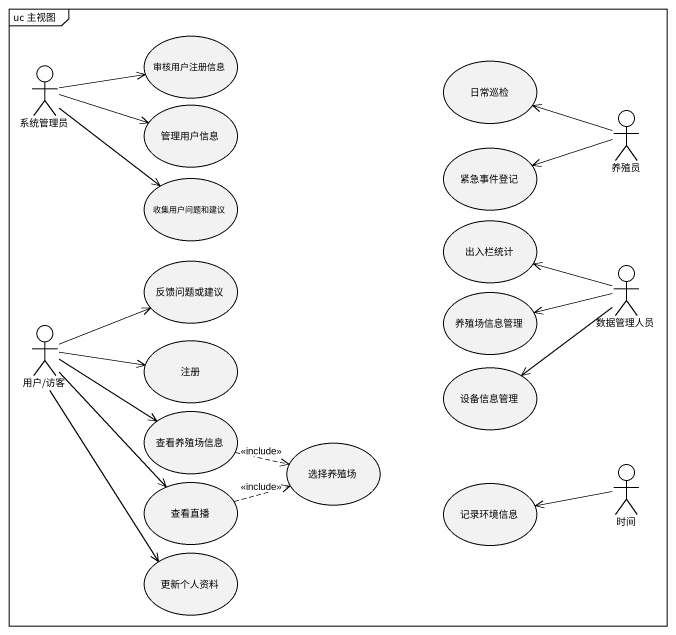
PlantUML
@startuml
mainframe uc 主视图
usecase 审核用户注册信息
actor 系统管理员
usecase 日常巡检
usecase 管理用户信息
actor 养殖员
usecase 紧急事件登记
usecase 收集用户问题和建议
usecase 出入栏统计
usecase 反馈问题或建议
actor 数据管理人员
actor "用户/访客" as 用户_访客
usecase 养殖场信息管理
usecase 注册
usecase 设备信息管理
usecase 查看养殖场信息
usecase 选择养殖场
usecase 查看直播
usecase 记录环境信息
actor 时间
usecase 更新个人资料
系统管理员 -right-> 审核用户注册信息
系统管理员 -right-> 管理用户信息
系统管理员 --> 收集用户问题和建议
养殖员 -left-> 日常巡检
养殖员 -left-> 紧急事件登记
数据管理人员 -left-> 出入栏统计
数据管理人员 -left-> 养殖场信息管理
数据管理人员 --> 设备信息管理
用户_访客 -right-> 反馈问题或建议
用户_访客 -right-> 注册
用户_访客 -right-> 查看养殖场信息
用户_访客 --> 查看直播
用户_访客 --> 更新个人资料
查看养殖场信息 .right.> 选择养殖场 : <<include>>
查看直播 .right.> 选择养殖场 : <<include>>
时间 -left-> 记录环境信息
@enduml
